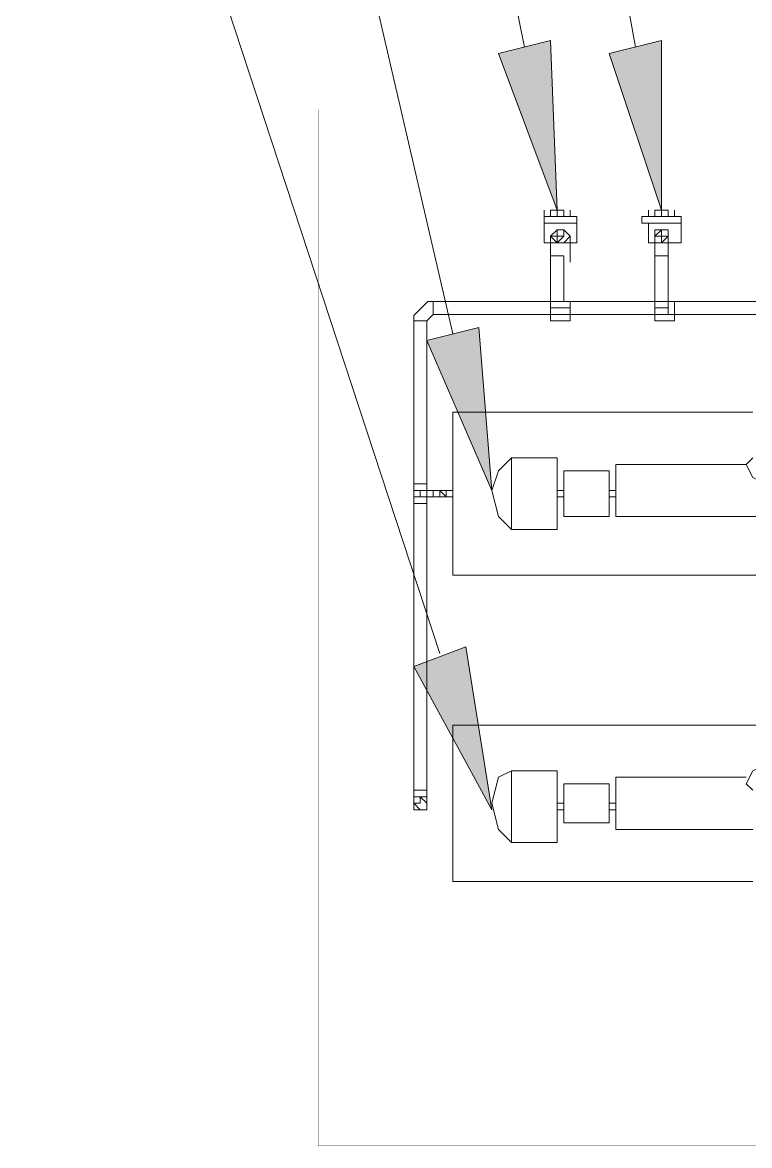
# Model space of a CAD drawing. Header units: inches. Extents: x -1128 to 651, y 96 to 845.
# Drawn here: x -1092.347 to -1089.181, y 717.567 to 722.46 of the extents above; entities that cross this region are included whole.
import ezdxf

# ---------------------------------------------------------------- set-up
doc = ezdxf.new("R2010")
doc.units = ezdxf.units.IN
doc.header["$MEASUREMENT"] = 0
for name, color, linetype, lineweight in [('Cables', 7, 'Continuous', 0), ('Equipment', 7, 'Continuous', 0), ('Layout', 6, 'Continuous', 18)]:
    doc.layers.add(name, color=color, linetype=linetype, lineweight=lineweight)
doc.layers.add('Layer 1', color=7, linetype='Continuous')

msp = doc.modelspace()

# ---------------------------------------------------------------- hatches: boundary and pattern name
at = {"layer": 'Layer 1', "lineweight": 0}
for points in [[(-1090.0469, 722.3809), (-1090.0185, 721.6426), (-1090.2741, 722.3242)], [(-1089.5641, 722.3809), (-1089.5641, 721.6426), (-1089.7913, 722.3242)], [(-1090.3592, 721.1314), (-1090.3025, 720.4214), (-1090.5865, 721.0745)], [(-1090.4161, 719.7398), (-1090.3025, 719.0298), (-1090.6433, 719.6545)]]:
    msp.add_hatch(color=0, dxfattribs=at).paths.add_polyline_path(points)

# ---------------------------------------------------------------- linework, layer by layer
at = {"layer": 'Cables', "color": 0, "linetype": 'Continuous', "lineweight": 0}
msp.add_line((-1090.5581, 721.1881), (-1090.5581, 721.2449), dxfattribs=at)
at = {"layer": 'Cables', "color": 0, "lineweight": 0}
for points in [[(-1090.0753, 721.6142), (-1090.0753, 721.6426)], [(-1090.0469, 721.6142), (-1090.0469, 721.6426)], [(-1090.0469, 721.6142), (-1090.0469, 721.6426)], [(-1090.0469, 721.6142), (-1090.0469, 721.6426)], [(-1090.0469, 721.6142), (-1090.0469, 721.6426)], [(-1090.0469, 721.6426), (-1090.0469, 721.6142)], [(-1090.0185, 721.6142), (-1090.0185, 721.6426)], [(-1090.0185, 721.6142), (-1090.0185, 721.6426)], [(-1090.0185, 721.6142), (-1090.0185, 721.6426)], [(-1090.0185, 721.6142), (-1090.0185, 721.6426)], [(-1089.99, 721.6426), (-1089.99, 721.6142)], [(-1089.99, 721.6142), (-1089.99, 721.6426)], [(-1089.9617, 721.6142), (-1089.9617, 721.6426)], [(-1089.9617, 721.6142), (-1089.9617, 721.6426)], [(-1089.9617, 721.6142), (-1089.9617, 721.6426)], [(-1089.9617, 721.6142), (-1089.9617, 721.6426)], [(-1089.9617, 721.6142), (-1089.9617, 721.6426)], [(-1089.6209, 721.6142), (-1089.6209, 721.6426)], [(-1089.5925, 721.6142), (-1089.5925, 721.6426)], [(-1089.5925, 721.6142), (-1089.5925, 721.6426)], [(-1089.5925, 721.6142), (-1089.5925, 721.6426)], [(-1089.5925, 721.6142), (-1089.5925, 721.6426)], [(-1089.5925, 721.6426), (-1089.5925, 721.6142)], [(-1089.5641, 721.6142), (-1089.5641, 721.6426)], [(-1089.5641, 721.6142), (-1089.5641, 721.6426)], [(-1089.5641, 721.6142), (-1089.5641, 721.6426)], [(-1089.5641, 721.6142), (-1089.5641, 721.6426)], [(-1089.5356, 721.6426), (-1089.5356, 721.6142)], [(-1089.5356, 721.6142), (-1089.5356, 721.6426)], [(-1089.5072, 721.6142), (-1089.5072, 721.6426)], [(-1089.5072, 721.6142), (-1089.5072, 721.6426)], [(-1089.5072, 721.6142), (-1089.5072, 721.6426)], [(-1089.5072, 721.6142), (-1089.5072, 721.6426)], [(-1089.5072, 721.6142), (-1089.5072, 721.6426)], [(-1089.99, 721.5289), (-1089.99, 721.5573), (-1090.0185, 721.5573), (-1090.0469, 721.5289), (-1090.0185, 721.5289), (-1090.0185, 721.5006), (-1089.99, 721.5289), (-1089.99, 721.5573), (-1090.0185, 721.5573), (-1090.0469, 721.5289), (-1090.0185, 721.5289), (-1090.0185, 721.5006), (-1089.99, 721.5289)], [(-1089.99, 721.5289), (-1089.99, 721.5573), (-1090.0185, 721.5573), (-1090.0469, 721.5289), (-1090.0185, 721.5289), (-1090.0185, 721.5006), (-1089.99, 721.5289), (-1089.99, 721.5573), (-1090.0185, 721.5573), (-1090.0469, 721.5289), (-1090.0185, 721.5289), (-1090.0185, 721.5006), (-1089.99, 721.5289)], [(-1089.99, 721.5289), (-1089.99, 721.5573), (-1090.0185, 721.5573), (-1090.0469, 721.5289), (-1090.0185, 721.5289), (-1090.0185, 721.5006), (-1089.99, 721.5289), (-1089.99, 721.5573), (-1090.0185, 721.5573), (-1090.0469, 721.5289), (-1090.0185, 721.5289), (-1090.0185, 721.5006), (-1089.99, 721.5289)], [(-1089.9617, 721.5289), (-1089.99, 721.5573), (-1090.0185, 721.5573), (-1090.0469, 721.5289), (-1090.0185, 721.5006), (-1089.99, 721.5006), (-1089.9617, 721.5289)], [(-1089.99, 721.5289), (-1089.99, 721.5573), (-1090.0185, 721.5573), (-1090.0469, 721.5289), (-1090.0185, 721.5289), (-1090.0185, 721.5006), (-1089.99, 721.5289)], [(-1090.0469, 721.5289), (-1090.0469, 721.4153)], [(-1089.99, 721.5289), (-1089.99, 721.5573), (-1090.0185, 721.5573), (-1090.0185, 721.5006), (-1089.99, 721.5289), (-1089.99, 721.5573), (-1090.0185, 721.5573), (-1090.0185, 721.5006), (-1089.99, 721.5289), (-1089.99, 721.5573), (-1090.0185, 721.5573), (-1090.0185, 721.5006), (-1089.99, 721.5289), (-1089.99, 721.5573), (-1090.0185, 721.5573), (-1090.0185, 721.5006), (-1089.99, 721.5289)], [(-1089.99, 721.5289), (-1089.99, 721.5573), (-1090.0185, 721.5573), (-1090.0185, 721.5289), (-1089.99, 721.5289), (-1089.99, 721.5573), (-1090.0185, 721.5573), (-1090.0185, 721.5289), (-1089.99, 721.5289), (-1089.99, 721.5573), (-1090.0185, 721.5573), (-1090.0185, 721.5289), (-1089.99, 721.5289), (-1089.99, 721.5573), (-1090.0185, 721.5573), (-1090.0185, 721.5289), (-1089.99, 721.5289)], [(-1089.9617, 721.4153), (-1089.9617, 721.5289)], [(-1089.5356, 721.5289), (-1089.5356, 721.5573), (-1089.5641, 721.5573), (-1089.5925, 721.5289), (-1089.5641, 721.5289), (-1089.5641, 721.5006), (-1089.5356, 721.5289), (-1089.5356, 721.5573), (-1089.5641, 721.5573), (-1089.5925, 721.5289), (-1089.5641, 721.5289), (-1089.5641, 721.5006), (-1089.5356, 721.5289)], [(-1089.5356, 721.5289), (-1089.5356, 721.5573), (-1089.5641, 721.5573), (-1089.5925, 721.5289), (-1089.5641, 721.5289), (-1089.5641, 721.5006), (-1089.5356, 721.5289), (-1089.5356, 721.5573), (-1089.5641, 721.5573), (-1089.5925, 721.5289), (-1089.5641, 721.5289), (-1089.5641, 721.5006), (-1089.5356, 721.5289), (-1089.5356, 721.5573), (-1089.5641, 721.5573), (-1089.5925, 721.5289), (-1089.5641, 721.5289), (-1089.5641, 721.5006), (-1089.5356, 721.5289), (-1089.5356, 721.5573), (-1089.5641, 721.5573), (-1089.5925, 721.5289), (-1089.5641, 721.5289), (-1089.5641, 721.5006), (-1089.5356, 721.5289)], [(-1089.5356, 721.5289), (-1089.5356, 721.5573), (-1089.5641, 721.5573), (-1089.5925, 721.5289), (-1089.5641, 721.5289), (-1089.5641, 721.5006), (-1089.5356, 721.5289), (-1089.5356, 721.5573), (-1089.5641, 721.5573), (-1089.5925, 721.5289), (-1089.5641, 721.5289), (-1089.5641, 721.5006), (-1089.5356, 721.5289)], [(-1089.5356, 721.5289), (-1089.5356, 721.5573), (-1089.5641, 721.5573), (-1089.5925, 721.5289), (-1089.5641, 721.5289), (-1089.5641, 721.5006), (-1089.5356, 721.5289), (-1089.5356, 721.5573), (-1089.5641, 721.5573), (-1089.5925, 721.5289), (-1089.5641, 721.5289), (-1089.5641, 721.5006), (-1089.5356, 721.5289)], [(-1089.5356, 721.5289), (-1089.5356, 721.5573), (-1089.5641, 721.5573), (-1089.5925, 721.5573), (-1089.5925, 721.5289), (-1089.5925, 721.5006), (-1089.5641, 721.5006), (-1089.5356, 721.5006), (-1089.5356, 721.5289)], [(-1089.5356, 721.5289), (-1089.5356, 721.5573), (-1089.5641, 721.5573), (-1089.5925, 721.5289), (-1089.5641, 721.5289), (-1089.5641, 721.5006), (-1089.5356, 721.5289), (-1089.5356, 721.4153)], [(-1089.5925, 721.5289), (-1089.5925, 721.4153)], [(-1089.5356, 721.5289), (-1089.5356, 721.5573), (-1089.5641, 721.5573), (-1089.5641, 721.5289), (-1089.5356, 721.5289), (-1089.5356, 721.5573), (-1089.5641, 721.5573), (-1089.5641, 721.5289), (-1089.5356, 721.5289), (-1089.5356, 721.5573), (-1089.5641, 721.5573), (-1089.5641, 721.5289), (-1089.5356, 721.5289), (-1089.5356, 721.5573), (-1089.5641, 721.5573), (-1089.5641, 721.5289), (-1089.5356, 721.5289)], [(-1090.0185, 721.4437), (-1090.0469, 721.4437), (-1089.99, 721.4437), (-1090.0185, 721.4437)], [(-1090.0469, 721.4437), (-1090.0469, 721.2449)], [(-1089.5925, 721.4437), (-1089.5925, 721.2449)], [(-1089.5641, 721.4437), (-1089.5925, 721.4437), (-1089.5356, 721.4437), (-1089.5641, 721.4437)], [(-1090.5581, 721.2165), (-1090.5581, 721.2449)], [(-1090.5581, 721.2165), (-1090.5581, 721.2449)], [(-1090.0469, 721.2449), (-1089.99, 721.2449), (-1090.0185, 721.2449)], [(-1090.0469, 721.2449), (-1089.9617, 721.2449)], [(-1090.0469, 721.2449), (-1090.0469, 721.2165)], [(-1089.9617, 721.2449), (-1089.9617, 721.2165)], [(-1089.5925, 721.2449), (-1089.5356, 721.2449), (-1089.5641, 721.2449)], [(-1089.5925, 721.2449), (-1089.5072, 721.2449)], [(-1089.5925, 721.2449), (-1089.5925, 721.2165)], [(-1089.5356, 721.2449), (-1089.5356, 721.2165)], [(-1090.5581, 721.1881), (-1090.5581, 721.2165)], [(-1090.5581, 721.2165), (-1090.5581, 721.1881)], [(-1090.5581, 721.1881), (-1090.0469, 721.1881)], [(-1090.5581, 721.1881), (-1064.4141, 721.1881)], [(-1089.9617, 721.1881), (-1089.5925, 721.1881)], [(-1090.6433, 720.4214), (-1090.6434, 721.1597)], [(-1090.5865, 720.4214), (-1090.5865, 721.1597)], [(-1090.0469, 721.1598), (-1089.9617, 721.1598)], [(-1089.5925, 721.1598), (-1089.5072, 721.1598)], [(-1090.6433, 720.3645), (-1090.6433, 720.4498)], [(-1090.5865, 720.4214), (-1090.5865, 720.4498)], [(-1090.5865, 720.3645), (-1090.5865, 720.4498)], [(-1090.6433, 719.0865), (-1090.6433, 720.3929)], [(-1090.5865, 720.4214), (-1090.6149, 720.4214)], [(-1090.5865, 720.3929), (-1090.6149, 720.3929)], [(-1090.5297, 720.4214), (-1090.5865, 720.4214)], [(-1090.5297, 720.3929), (-1090.5865, 720.3929)], [(-1090.5865, 719.0865), (-1090.5865, 720.3929)], [(-1090.5013, 720.4214), (-1090.5581, 720.4214)], [(-1090.5581, 720.3929), (-1090.5013, 720.3929)], [(-1090.4728, 720.4214), (-1090.5297, 720.4214), (-1090.5013, 720.3929), (-1090.4728, 720.3929), (-1090.4728, 720.4214)], [(-1090.4728, 720.4214), (-1090.5013, 720.4214), (-1090.5013, 720.3929), (-1090.4728, 720.3929), (-1090.4728, 720.4214), (-1090.5013, 720.4214), (-1090.5013, 720.3929), (-1090.4728, 720.3929), (-1090.4728, 720.4214)], [(-1090.4728, 720.4214), (-1090.5013, 720.4214), (-1090.5013, 720.3929), (-1090.4728, 720.3929), (-1090.4728, 720.4214)], [(-1090.6149, 719.1149), (-1090.6433, 719.1149), (-1090.5865, 719.1149), (-1090.6149, 719.1149)], [(-1090.6433, 719.1149), (-1090.6433, 719.0581)], [(-1090.5865, 719.0581), (-1090.5865, 719.0865), (-1090.6149, 719.0865), (-1090.6433, 719.0865), (-1090.6433, 719.0581), (-1090.6433, 719.0298), (-1090.6149, 719.0298), (-1090.5865, 719.0298), (-1090.5865, 719.0581)], [(-1090.6149, 719.0865), (-1090.5865, 719.0865), (-1090.6433, 719.0865), (-1090.6149, 719.0865)], [(-1090.5865, 719.0581), (-1090.6149, 719.0865), (-1090.6149, 719.0581), (-1090.6433, 719.0581), (-1090.6149, 719.0298), (-1090.5865, 719.0298), (-1090.5865, 719.0581)], [(-1090.5865, 719.0581), (-1090.6149, 719.0865), (-1090.6149, 719.0581), (-1090.6433, 719.0581), (-1090.6149, 719.0298), (-1090.5865, 719.0298), (-1090.5865, 719.0581), (-1090.6149, 719.0865), (-1090.6149, 719.0581), (-1090.6433, 719.0581), (-1090.6149, 719.0298), (-1090.5865, 719.0298), (-1090.5865, 719.0581)], [(-1090.5865, 719.0581), (-1090.5865, 719.1149)]]:
    msp.add_lwpolyline(points, dxfattribs=at)
at = {"layer": 'Cables', "color": 0, "linetype": 'Continuous', "lineweight": 0}
msp.add_lwpolyline([(-1090.5581, 721.2449), (-1090.5817, 721.2449), (-1090.6434, 721.1832), (-1090.6434, 721.1597), (-1090.6434, 721.1832), (-1090.5817, 721.2449)], close=True, dxfattribs=at)
msp.add_lwpolyline([(-1090.5865, 721.1597), (-1090.5581, 721.1881), (-1090.5865, 721.1597), (-1090.6434, 721.1597)], dxfattribs=at)
at = {"layer": 'Cables', "color": 0, "lineweight": 0}
for points, knots in [([(-1090.0753, 721.5857), (-1090.0753, 721.5857), (-1090.0753, 721.6142), (-1090.0753, 721.6142), (-1090.0753, 721.6142), (-1090.0753, 721.5857), (-1090.0753, 721.5857)], [0, 0, 0, 0, 1, 1, 1, 2, 2, 2, 2]), ([(-1090.0753, 721.6142), (-1090.0753, 721.6142), (-1090.0753, 721.5857), (-1090.0753, 721.5857), (-1090.0753, 721.5857), (-1090.0753, 721.6142), (-1090.0753, 721.6142), (-1090.0753, 721.6142), (-1089.9333, 721.6142), (-1089.9333, 721.6142), (-1089.9333, 721.6142), (-1090.0753, 721.6142), (-1090.0753, 721.6142)], [0, 0, 0, 0, 1, 1, 1, 2, 2, 2, 3, 3, 3, 4, 4, 4, 4]), ([(-1090.0753, 721.6142), (-1090.0753, 721.6142), (-1090.0185, 721.6142), (-1090.0185, 721.6142), (-1090.0185, 721.6142), (-1090.0753, 721.6142), (-1090.0753, 721.6142), (-1090.0753, 721.6142), (-1090.0185, 721.6142), (-1090.0185, 721.6142), (-1090.0185, 721.6142), (-1090.0753, 721.6142), (-1090.0753, 721.6142)], [0, 0, 0, 0, 1, 1, 1, 2, 2, 2, 3, 3, 3, 4, 4, 4, 4]), ([(-1090.0185, 721.6142), (-1090.0185, 721.6142), (-1090.0753, 721.6142), (-1090.0753, 721.6142), (-1090.0753, 721.6142), (-1090.0185, 721.6142), (-1090.0185, 721.6142)], [0, 0, 0, 0, 1, 1, 1, 2, 2, 2, 2]), ([(-1089.9617, 721.6142), (-1089.9617, 721.6142), (-1090.0469, 721.6142), (-1090.0469, 721.6142), (-1090.0469, 721.6142), (-1089.9617, 721.6142), (-1089.9617, 721.6142)], [0, 0, 0, 0, 1, 1, 1, 2, 2, 2, 2]), ([(-1090.0185, 721.6142), (-1090.0185, 721.6142), (-1090.0469, 721.6142), (-1090.0469, 721.6142), (-1090.0469, 721.6142), (-1090.0185, 721.6142), (-1090.0185, 721.6142)], [0, 0, 0, 0, 1, 1, 1, 2, 2, 2, 2]), ([(-1090.0469, 721.6142), (-1090.0469, 721.6142), (-1089.9617, 721.6142), (-1089.9617, 721.6142), (-1089.9617, 721.6142), (-1090.0469, 721.6142), (-1090.0469, 721.6142), (-1090.0469, 721.6142), (-1089.9617, 721.6142), (-1089.9617, 721.6142), (-1089.9617, 721.6142), (-1090.0469, 721.6142), (-1090.0469, 721.6142)], [0, 0, 0, 0, 1, 1, 1, 2, 2, 2, 3, 3, 3, 4, 4, 4, 4]), ([(-1090.0469, 721.6142), (-1090.0469, 721.6142), (-1090.0185, 721.6142), (-1090.0185, 721.6142), (-1090.0185, 721.6142), (-1090.0469, 721.6142), (-1090.0469, 721.6142), (-1090.0469, 721.6142), (-1090.0185, 721.6142), (-1090.0185, 721.6142), (-1090.0185, 721.6142), (-1090.0469, 721.6142), (-1090.0469, 721.6142)], [0, 0, 0, 0, 1, 1, 1, 2, 2, 2, 3, 3, 3, 4, 4, 4, 4]), ([(-1090.0469, 721.6142), (-1090.0469, 721.6142), (-1090.0185, 721.6142), (-1090.0185, 721.6142), (-1090.0185, 721.6142), (-1090.0469, 721.6142), (-1090.0469, 721.6142)], [0, 0, 0, 0, 1, 1, 1, 2, 2, 2, 2]), ([(-1089.9617, 721.6142), (-1089.9617, 721.6142), (-1090.0469, 721.6142), (-1090.0469, 721.6142), (-1090.0469, 721.6142), (-1089.9617, 721.6142), (-1089.9617, 721.6142)], [0, 0, 0, 0, 1, 1, 1, 2, 2, 2, 2]), ([(-1090.0469, 721.6142), (-1090.0469, 721.6142), (-1089.9617, 721.6142), (-1089.9617, 721.6142), (-1089.9617, 721.6142), (-1090.0469, 721.6142), (-1090.0469, 721.6142), (-1090.0469, 721.6142), (-1089.9617, 721.6142), (-1089.9617, 721.6142), (-1089.9617, 721.6142), (-1090.0469, 721.6142), (-1090.0469, 721.6142)], [0, 0, 0, 0, 1, 1, 1, 2, 2, 2, 3, 3, 3, 4, 4, 4, 4]), ([(-1090.0469, 721.6142), (-1090.0469, 721.6142), (-1089.9617, 721.6142), (-1089.9617, 721.6142), (-1089.9617, 721.6142), (-1090.0469, 721.6142), (-1090.0469, 721.6142), (-1090.0469, 721.6142), (-1089.9617, 721.6142), (-1089.9617, 721.6142), (-1089.9617, 721.6142), (-1090.0469, 721.6142), (-1090.0469, 721.6142)], [0, 0, 0, 0, 1, 1, 1, 2, 2, 2, 3, 3, 3, 4, 4, 4, 4]), ([(-1089.99, 721.6142), (-1089.99, 721.6142), (-1089.9617, 721.6142), (-1089.9617, 721.6142), (-1089.9617, 721.6142), (-1089.99, 721.6142), (-1089.99, 721.6142), (-1089.99, 721.6142), (-1089.9617, 721.6142), (-1089.9617, 721.6142), (-1089.9617, 721.6142), (-1089.99, 721.6142), (-1089.99, 721.6142), (-1089.99, 721.6142), (-1089.9617, 721.6142), (-1089.9617, 721.6142), (-1089.9617, 721.6142), (-1089.99, 721.6142), (-1089.99, 721.6142), (-1089.99, 721.6142), (-1090.0469, 721.6142), (-1090.0469, 721.6142), (-1090.0469, 721.6142), (-1089.99, 721.6142), (-1089.99, 721.6142)], [0, 0, 0, 0, 1, 1, 1, 2, 2, 2, 3, 3, 3, 4, 4, 4, 5, 5, 5, 6, 6, 6, 7, 7, 7, 8, 8, 8, 8]), ([(-1089.9333, 721.5857), (-1089.9333, 721.5857), (-1089.9333, 721.6142), (-1089.9333, 721.6142), (-1089.9333, 721.6142), (-1089.9333, 721.5857), (-1089.9333, 721.5857)], [0, 0, 0, 0, 1, 1, 1, 2, 2, 2, 2]), ([(-1089.6492, 721.5857), (-1089.6492, 721.5857), (-1089.6492, 721.6142), (-1089.6492, 721.6142), (-1089.6492, 721.6142), (-1089.6492, 721.5857), (-1089.6492, 721.5857)], [0, 0, 0, 0, 1, 1, 1, 2, 2, 2, 2]), ([(-1089.6492, 721.6142), (-1089.6492, 721.6142), (-1089.6492, 721.5857), (-1089.6492, 721.5857), (-1089.6492, 721.5857), (-1089.6492, 721.6142), (-1089.6492, 721.6142), (-1089.6492, 721.6142), (-1089.4789, 721.6142), (-1089.4789, 721.6142), (-1089.4789, 721.6142), (-1089.6492, 721.6142), (-1089.6492, 721.6142)], [0, 0, 0, 0, 1, 1, 1, 2, 2, 2, 3, 3, 3, 4, 4, 4, 4]), ([(-1089.6209, 721.6142), (-1089.6209, 721.6142), (-1089.5641, 721.6142), (-1089.5641, 721.6142), (-1089.5641, 721.6142), (-1089.6209, 721.6142), (-1089.6209, 721.6142), (-1089.6209, 721.6142), (-1089.5641, 721.6142), (-1089.5641, 721.6142), (-1089.5641, 721.6142), (-1089.6209, 721.6142), (-1089.6209, 721.6142)], [0, 0, 0, 0, 1, 1, 1, 2, 2, 2, 3, 3, 3, 4, 4, 4, 4]), ([(-1089.5641, 721.6142), (-1089.5641, 721.6142), (-1089.6209, 721.6142), (-1089.6209, 721.6142), (-1089.6209, 721.6142), (-1089.5641, 721.6142), (-1089.5641, 721.6142)], [0, 0, 0, 0, 1, 1, 1, 2, 2, 2, 2]), ([(-1089.5072, 721.6142), (-1089.5072, 721.6142), (-1089.5925, 721.6142), (-1089.5925, 721.6142), (-1089.5925, 721.6142), (-1089.5072, 721.6142), (-1089.5072, 721.6142)], [0, 0, 0, 0, 1, 1, 1, 2, 2, 2, 2]), ([(-1089.5641, 721.6142), (-1089.5641, 721.6142), (-1089.5925, 721.6142), (-1089.5925, 721.6142), (-1089.5925, 721.6142), (-1089.5641, 721.6142), (-1089.5641, 721.6142)], [0, 0, 0, 0, 1, 1, 1, 2, 2, 2, 2]), ([(-1089.5925, 721.6142), (-1089.5925, 721.6142), (-1089.5072, 721.6142), (-1089.5072, 721.6142), (-1089.5072, 721.6142), (-1089.5925, 721.6142), (-1089.5925, 721.6142), (-1089.5925, 721.6142), (-1089.5072, 721.6142), (-1089.5072, 721.6142), (-1089.5072, 721.6142), (-1089.5925, 721.6142), (-1089.5925, 721.6142)], [0, 0, 0, 0, 1, 1, 1, 2, 2, 2, 3, 3, 3, 4, 4, 4, 4]), ([(-1089.5925, 721.6142), (-1089.5925, 721.6142), (-1089.5641, 721.6142), (-1089.5641, 721.6142), (-1089.5641, 721.6142), (-1089.5925, 721.6142), (-1089.5925, 721.6142), (-1089.5925, 721.6142), (-1089.5641, 721.6142), (-1089.5641, 721.6142), (-1089.5641, 721.6142), (-1089.5925, 721.6142), (-1089.5925, 721.6142)], [0, 0, 0, 0, 1, 1, 1, 2, 2, 2, 3, 3, 3, 4, 4, 4, 4]), ([(-1089.5925, 721.6142), (-1089.5925, 721.6142), (-1089.5641, 721.6142), (-1089.5641, 721.6142), (-1089.5641, 721.6142), (-1089.5925, 721.6142), (-1089.5925, 721.6142)], [0, 0, 0, 0, 1, 1, 1, 2, 2, 2, 2]), ([(-1089.5072, 721.6142), (-1089.5072, 721.6142), (-1089.5925, 721.6142), (-1089.5925, 721.6142), (-1089.5925, 721.6142), (-1089.5072, 721.6142), (-1089.5072, 721.6142)], [0, 0, 0, 0, 1, 1, 1, 2, 2, 2, 2]), ([(-1089.5925, 721.6142), (-1089.5925, 721.6142), (-1089.5072, 721.6142), (-1089.5072, 721.6142), (-1089.5072, 721.6142), (-1089.5925, 721.6142), (-1089.5925, 721.6142), (-1089.5925, 721.6142), (-1089.5072, 721.6142), (-1089.5072, 721.6142), (-1089.5072, 721.6142), (-1089.5925, 721.6142), (-1089.5925, 721.6142)], [0, 0, 0, 0, 1, 1, 1, 2, 2, 2, 3, 3, 3, 4, 4, 4, 4]), ([(-1089.5925, 721.6142), (-1089.5925, 721.6142), (-1089.5072, 721.6142), (-1089.5072, 721.6142), (-1089.5072, 721.6142), (-1089.5925, 721.6142), (-1089.5925, 721.6142), (-1089.5925, 721.6142), (-1089.5072, 721.6142), (-1089.5072, 721.6142), (-1089.5072, 721.6142), (-1089.5925, 721.6142), (-1089.5925, 721.6142)], [0, 0, 0, 0, 1, 1, 1, 2, 2, 2, 3, 3, 3, 4, 4, 4, 4]), ([(-1089.5356, 721.6142), (-1089.5356, 721.6142), (-1089.5072, 721.6142), (-1089.5072, 721.6142), (-1089.5072, 721.6142), (-1089.5356, 721.6142), (-1089.5356, 721.6142), (-1089.5356, 721.6142), (-1089.5072, 721.6142), (-1089.5072, 721.6142), (-1089.5072, 721.6142), (-1089.5356, 721.6142), (-1089.5356, 721.6142), (-1089.5356, 721.6142), (-1089.5072, 721.6142), (-1089.5072, 721.6142), (-1089.5072, 721.6142), (-1089.5356, 721.6142), (-1089.5356, 721.6142), (-1089.5356, 721.6142), (-1089.5925, 721.6142), (-1089.5925, 721.6142), (-1089.5925, 721.6142), (-1089.5356, 721.6142), (-1089.5356, 721.6142)], [0, 0, 0, 0, 1, 1, 1, 2, 2, 2, 3, 3, 3, 4, 4, 4, 5, 5, 5, 6, 6, 6, 7, 7, 7, 8, 8, 8, 8]), ([(-1089.4789, 721.5857), (-1089.4789, 721.5857), (-1089.4789, 721.6142), (-1089.4789, 721.6142), (-1089.4789, 721.6142), (-1089.4789, 721.5857), (-1089.4789, 721.5857)], [0, 0, 0, 0, 1, 1, 1, 2, 2, 2, 2]), ([(-1090.0753, 721.5857), (-1090.0753, 721.5857), (-1090.0753, 721.5006), (-1090.0753, 721.5006), (-1090.0753, 721.5006), (-1090.0753, 721.5857), (-1090.0753, 721.5857)], [0, 0, 0, 0, 1, 1, 1, 2, 2, 2, 2]), ([(-1090.0753, 721.5857), (-1090.0753, 721.5857), (-1089.9333, 721.5857), (-1089.9333, 721.5857), (-1089.9333, 721.5857), (-1090.0753, 721.5857), (-1090.0753, 721.5857)], [0, 0, 0, 0, 1, 1, 1, 2, 2, 2, 2]), ([(-1090.0753, 721.5006), (-1090.0753, 721.5006), (-1090.0753, 721.5857), (-1090.0753, 721.5857), (-1090.0753, 721.5857), (-1090.0753, 721.5006), (-1090.0753, 721.5006)], [0, 0, 0, 0, 1, 1, 1, 2, 2, 2, 2]), ([(-1090.0753, 721.5857), (-1090.0753, 721.5857), (-1089.9333, 721.5857), (-1089.9333, 721.5857), (-1089.9333, 721.5857), (-1090.0753, 721.5857), (-1090.0753, 721.5857)], [0, 0, 0, 0, 1, 1, 1, 2, 2, 2, 2]), ([(-1089.9333, 721.5857), (-1089.9333, 721.5857), (-1090.0753, 721.5857), (-1090.0753, 721.5857), (-1090.0753, 721.5857), (-1089.9333, 721.5857), (-1089.9333, 721.5857)], [0, 0, 0, 0, 1, 1, 1, 2, 2, 2, 2]), ([(-1089.9333, 721.5857), (-1089.9333, 721.5857), (-1090.0753, 721.5857), (-1090.0753, 721.5857), (-1090.0753, 721.5857), (-1089.9333, 721.5857), (-1089.9333, 721.5857)], [0, 0, 0, 0, 1, 1, 1, 2, 2, 2, 2]), ([(-1089.9333, 721.5857), (-1089.9333, 721.5857), (-1089.9333, 721.5006), (-1089.9333, 721.5006), (-1089.9333, 721.5006), (-1089.9333, 721.5857), (-1089.9333, 721.5857)], [0, 0, 0, 0, 1, 1, 1, 2, 2, 2, 2]), ([(-1089.9333, 721.5006), (-1089.9333, 721.5006), (-1089.9333, 721.5857), (-1089.9333, 721.5857), (-1089.9333, 721.5857), (-1089.9333, 721.5006), (-1089.9333, 721.5006)], [0, 0, 0, 0, 1, 1, 1, 2, 2, 2, 2]), ([(-1089.6492, 721.5857), (-1089.6492, 721.5857), (-1089.4789, 721.5857), (-1089.4789, 721.5857), (-1089.4789, 721.5857), (-1089.6492, 721.5857), (-1089.6492, 721.5857)], [0, 0, 0, 0, 1, 1, 1, 2, 2, 2, 2]), ([(-1089.4789, 721.5857), (-1089.4789, 721.5857), (-1089.6492, 721.5857), (-1089.6492, 721.5857), (-1089.6492, 721.5857), (-1089.4789, 721.5857), (-1089.4789, 721.5857)], [0, 0, 0, 0, 1, 1, 1, 2, 2, 2, 2]), ([(-1089.6209, 721.5857), (-1089.6209, 721.5857), (-1089.6209, 721.5006), (-1089.6209, 721.5006), (-1089.6209, 721.5006), (-1089.6209, 721.5857), (-1089.6209, 721.5857)], [0, 0, 0, 0, 1, 1, 1, 2, 2, 2, 2]), ([(-1089.6209, 721.5006), (-1089.6209, 721.5006), (-1089.6209, 721.5857), (-1089.6209, 721.5857), (-1089.6209, 721.5857), (-1089.6209, 721.5006), (-1089.6209, 721.5006)], [0, 0, 0, 0, 1, 1, 1, 2, 2, 2, 2]), ([(-1089.6209, 721.5857), (-1089.6209, 721.5857), (-1089.4789, 721.5857), (-1089.4789, 721.5857), (-1089.4789, 721.5857), (-1089.6209, 721.5857), (-1089.6209, 721.5857)], [0, 0, 0, 0, 1, 1, 1, 2, 2, 2, 2]), ([(-1089.4789, 721.5857), (-1089.4789, 721.5857), (-1089.6209, 721.5857), (-1089.6209, 721.5857), (-1089.6209, 721.5857), (-1089.4789, 721.5857), (-1089.4789, 721.5857)], [0, 0, 0, 0, 1, 1, 1, 2, 2, 2, 2]), ([(-1089.4789, 721.5857), (-1089.4789, 721.5857), (-1089.4789, 721.5006), (-1089.4789, 721.5006), (-1089.4789, 721.5006), (-1089.4789, 721.5857), (-1089.4789, 721.5857)], [0, 0, 0, 0, 1, 1, 1, 2, 2, 2, 2]), ([(-1089.4789, 721.5006), (-1089.4789, 721.5006), (-1089.4789, 721.5857), (-1089.4789, 721.5857), (-1089.4789, 721.5857), (-1089.4789, 721.5006), (-1089.4789, 721.5006)], [0, 0, 0, 0, 1, 1, 1, 2, 2, 2, 2]), ([(-1090.0753, 721.5006), (-1090.0753, 721.5006), (-1089.9333, 721.5006), (-1089.9333, 721.5006), (-1089.9333, 721.5006), (-1090.0753, 721.5006), (-1090.0753, 721.5006)], [0, 0, 0, 0, 1, 1, 1, 2, 2, 2, 2]), ([(-1089.9333, 721.5006), (-1089.9333, 721.5006), (-1090.0753, 721.5006), (-1090.0753, 721.5006), (-1090.0753, 721.5006), (-1089.9333, 721.5006), (-1089.9333, 721.5006)], [0, 0, 0, 0, 1, 1, 1, 2, 2, 2, 2]), ([(-1089.6209, 721.5006), (-1089.6209, 721.5006), (-1089.4789, 721.5006), (-1089.4789, 721.5006), (-1089.4789, 721.5006), (-1089.6209, 721.5006), (-1089.6209, 721.5006)], [0, 0, 0, 0, 1, 1, 1, 2, 2, 2, 2]), ([(-1089.4789, 721.5006), (-1089.4789, 721.5006), (-1089.6209, 721.5006), (-1089.6209, 721.5006), (-1089.6209, 721.5006), (-1089.4789, 721.5006), (-1089.4789, 721.5006)], [0, 0, 0, 0, 1, 1, 1, 2, 2, 2, 2]), ([(-1089.99, 721.4437), (-1089.99, 721.4437), (-1090.0469, 721.4437), (-1090.0469, 721.4437), (-1090.0469, 721.4437), (-1089.99, 721.4437), (-1089.99, 721.4437)], [0, 0, 0, 0, 1, 1, 1, 2, 2, 2, 2]), ([(-1089.99, 721.2449), (-1089.99, 721.2449), (-1090.0469, 721.2449), (-1090.0469, 721.2449), (-1090.0469, 721.2449), (-1089.99, 721.2449), (-1089.99, 721.2449), (-1089.99, 721.2449), (-1089.99, 721.4437), (-1089.99, 721.4437)], [0, 0, 0, 0, 1, 1, 1, 2, 2, 2, 3, 3, 3, 3]), ([(-1089.5356, 721.2449), (-1089.5356, 721.2449), (-1089.5925, 721.2449), (-1089.5925, 721.2449), (-1089.5925, 721.2449), (-1089.5356, 721.2449), (-1089.5356, 721.2449), (-1089.5356, 721.2449), (-1089.5356, 721.4437), (-1089.5356, 721.4437)], [0, 0, 0, 0, 1, 1, 1, 2, 2, 2, 3, 3, 3, 3]), ([(-1089.5356, 721.4437), (-1089.5356, 721.4437), (-1089.5925, 721.4437), (-1089.5925, 721.4437), (-1089.5925, 721.4437), (-1089.5356, 721.4437), (-1089.5356, 721.4437)], [0, 0, 0, 0, 1, 1, 1, 2, 2, 2, 2]), ([(-1064.4536, 721.2449), (-1064.4536, 721.2449), (-1064.3906, 721.2449), (-1064.3906, 721.2449), (-1064.3906, 721.2449), (-1064.4536, 721.2449), (-1064.4536, 721.2449), (-1064.4536, 721.2449), (-1090.5581, 721.2449), (-1090.5581, 721.2449)], [0, 0, 0, 0, 1, 1, 1, 2, 2, 2, 3, 3, 3, 3]), ([(-1090.5581, 721.2449), (-1090.5581, 721.2449), (-1090.5581, 721.1881), (-1090.5581, 721.1881), (-1090.5581, 721.1881), (-1090.5581, 721.2449), (-1090.5581, 721.2449)], [0, 0, 0, 0, 1, 1, 1, 2, 2, 2, 2]), ([(-1090.0469, 721.2449), (-1090.0469, 721.2449), (-1090.0469, 721.1881), (-1090.0469, 721.1881), (-1090.0469, 721.1881), (-1090.0469, 721.2449), (-1090.0469, 721.2449), (-1090.0469, 721.2449), (-1090.5581, 721.2449), (-1090.5581, 721.2449)], [0, 0, 0, 0, 1, 1, 1, 2, 2, 2, 3, 3, 3, 3]), ([(-1090.5581, 721.1881), (-1090.5581, 721.1881), (-1090.5581, 721.2449), (-1090.5581, 721.2449), (-1090.5581, 721.2449), (-1090.5581, 721.1881), (-1090.5581, 721.1881)], [0, 0, 0, 0, 1, 1, 1, 2, 2, 2, 2]), ([(-1090.5581, 721.1881), (-1090.5581, 721.1881), (-1090.5581, 721.2449), (-1090.5581, 721.2449), (-1090.5581, 721.2449), (-1090.5581, 721.1881), (-1090.5581, 721.1881)], [0, 0, 0, 0, 1, 1, 1, 2, 2, 2, 2]), ([(-1090.0469, 721.2449), (-1090.0469, 721.2449), (-1090.0469, 721.1598), (-1090.0469, 721.1598), (-1090.0469, 721.1598), (-1090.0469, 721.2449), (-1090.0469, 721.2449)], [0, 0, 0, 0, 1, 1, 1, 2, 2, 2, 2]), ([(-1090.0469, 721.2449), (-1090.0469, 721.2449), (-1089.9617, 721.2449), (-1089.9617, 721.2449), (-1089.9617, 721.2449), (-1090.0469, 721.2449), (-1090.0469, 721.2449)], [0, 0, 0, 0, 1, 1, 1, 2, 2, 2, 2]), ([(-1090.0469, 721.2449), (-1090.0469, 721.2449), (-1090.0469, 721.1881), (-1090.0469, 721.1881), (-1090.0469, 721.1881), (-1090.0469, 721.2449), (-1090.0469, 721.2449), (-1090.0469, 721.2449), (-1090.0185, 721.2449), (-1090.0185, 721.2449)], [0, 0, 0, 0, 1, 1, 1, 2, 2, 2, 3, 3, 3, 3]), ([(-1089.9617, 721.2449), (-1089.9617, 721.2449), (-1089.9617, 721.1598), (-1089.9617, 721.1598), (-1089.9617, 721.1598), (-1089.9617, 721.2449), (-1089.9617, 721.2449)], [0, 0, 0, 0, 1, 1, 1, 2, 2, 2, 2]), ([(-1089.9617, 721.2449), (-1089.9617, 721.2449), (-1089.9617, 721.1881), (-1089.9617, 721.1881), (-1089.9617, 721.1881), (-1089.9617, 721.2449), (-1089.9617, 721.2449)], [0, 0, 0, 0, 1, 1, 1, 2, 2, 2, 2]), ([(-1089.9617, 721.2449), (-1089.9617, 721.2449), (-1089.9617, 721.1881), (-1089.9617, 721.1881), (-1089.9617, 721.1881), (-1089.9617, 721.2449), (-1089.9617, 721.2449)], [0, 0, 0, 0, 1, 1, 1, 2, 2, 2, 2]), ([(-1089.5925, 721.2449), (-1089.5925, 721.2449), (-1089.5925, 721.1881), (-1089.5925, 721.1881), (-1089.5925, 721.1881), (-1089.5925, 721.2449), (-1089.5925, 721.2449), (-1089.5925, 721.2449), (-1089.9617, 721.2449), (-1089.9617, 721.2449)], [0, 0, 0, 0, 1, 1, 1, 2, 2, 2, 3, 3, 3, 3]), ([(-1089.5925, 721.2449), (-1089.5925, 721.2449), (-1089.5925, 721.1598), (-1089.5925, 721.1598), (-1089.5925, 721.1598), (-1089.5925, 721.2449), (-1089.5925, 721.2449)], [0, 0, 0, 0, 1, 1, 1, 2, 2, 2, 2]), ([(-1089.5925, 721.2449), (-1089.5925, 721.2449), (-1089.5356, 721.2449), (-1089.5356, 721.2449), (-1089.5356, 721.2449), (-1089.5925, 721.2449), (-1089.5925, 721.2449)], [0, 0, 0, 0, 1, 1, 1, 2, 2, 2, 2]), ([(-1089.5925, 721.2449), (-1089.5925, 721.2449), (-1089.5925, 721.1881), (-1089.5925, 721.1881), (-1089.5925, 721.1881), (-1089.5925, 721.2449), (-1089.5925, 721.2449), (-1089.5925, 721.2449), (-1089.5641, 721.2449), (-1089.5641, 721.2449)], [0, 0, 0, 0, 1, 1, 1, 2, 2, 2, 3, 3, 3, 3]), ([(-1089.5356, 721.2449), (-1089.5356, 721.2449), (-1089.5356, 721.1881), (-1089.5356, 721.1881), (-1089.5356, 721.1881), (-1089.5356, 721.2449), (-1089.5356, 721.2449)], [0, 0, 0, 0, 1, 1, 1, 2, 2, 2, 2]), ([(-1089.5356, 721.2449), (-1089.5356, 721.2449), (-1089.5356, 721.1881), (-1089.5356, 721.1881), (-1089.5356, 721.1881), (-1089.5356, 721.2449), (-1089.5356, 721.2449)], [0, 0, 0, 0, 1, 1, 1, 2, 2, 2, 2]), ([(-1089.5072, 721.2449), (-1089.5072, 721.2449), (-1089.5072, 721.1598), (-1089.5072, 721.1598), (-1089.5072, 721.1598), (-1089.5072, 721.2449), (-1089.5072, 721.2449)], [0, 0, 0, 0, 1, 1, 1, 2, 2, 2, 2]), ([(-1090.0469, 721.2165), (-1090.0469, 721.2165), (-1089.9617, 721.2165), (-1089.9617, 721.2165), (-1089.9617, 721.2165), (-1090.0469, 721.2165), (-1090.0469, 721.2165)], [0, 0, 0, 0, 1, 1, 1, 2, 2, 2, 2]), ([(-1089.5925, 721.2165), (-1089.5925, 721.2165), (-1089.5356, 721.2165), (-1089.5356, 721.2165), (-1089.5356, 721.2165), (-1089.5925, 721.2165), (-1089.5925, 721.2165)], [0, 0, 0, 0, 1, 1, 1, 2, 2, 2, 2]), ([(-1090.5865, 720.4498), (-1090.5865, 720.4498), (-1090.6433, 720.4498), (-1090.6433, 720.4498), (-1090.6433, 720.4498), (-1090.5865, 720.4498), (-1090.5865, 720.4498)], [0, 0, 0, 0, 1, 1, 1, 2, 2, 2, 2]), ([(-1090.5865, 720.4214), (-1090.5865, 720.4214), (-1090.6433, 720.4214), (-1090.6433, 720.4214), (-1090.6433, 720.4214), (-1090.5865, 720.4214), (-1090.5865, 720.4214)], [0, 0, 0, 0, 1, 1, 1, 2, 2, 2, 2]), ([(-1090.5865, 720.4214), (-1090.5865, 720.4214), (-1090.6433, 720.4214), (-1090.6433, 720.4214), (-1090.6433, 720.4214), (-1090.5865, 720.4214), (-1090.5865, 720.4214)], [0, 0, 0, 0, 1, 1, 1, 2, 2, 2, 2]), ([(-1090.5865, 720.3929), (-1090.5865, 720.3929), (-1090.6433, 720.3929), (-1090.6433, 720.3929), (-1090.6433, 720.3929), (-1090.5865, 720.3929), (-1090.5865, 720.3929), (-1090.5865, 720.3929), (-1090.5865, 720.4214), (-1090.5865, 720.4214), (-1090.5865, 720.4214), (-1090.5865, 720.3929), (-1090.5865, 720.3929)], [0, 0, 0, 0, 1, 1, 1, 2, 2, 2, 3, 3, 3, 4, 4, 4, 4]), ([(-1090.5865, 720.3929), (-1090.5865, 720.3929), (-1090.6433, 720.3929), (-1090.6433, 720.3929), (-1090.6433, 720.3929), (-1090.5865, 720.3929), (-1090.5865, 720.3929)], [0, 0, 0, 0, 1, 1, 1, 2, 2, 2, 2]), ([(-1090.6149, 720.3929), (-1090.6149, 720.3929), (-1090.6149, 720.4214), (-1090.6149, 720.4214), (-1090.6149, 720.4214), (-1090.6149, 720.3929), (-1090.6149, 720.3929)], [0, 0, 0, 0, 1, 1, 1, 2, 2, 2, 2]), ([(-1090.5865, 720.4214), (-1090.5865, 720.4214), (-1090.5865, 720.3929), (-1090.5865, 720.3929), (-1090.5865, 720.3929), (-1090.5865, 720.4214), (-1090.5865, 720.4214)], [0, 0, 0, 0, 1, 1, 1, 2, 2, 2, 2]), ([(-1090.5865, 720.3929), (-1090.5865, 720.3929), (-1090.5865, 720.4214), (-1090.5865, 720.4214), (-1090.5865, 720.4214), (-1090.5865, 720.3929), (-1090.5865, 720.3929)], [0, 0, 0, 0, 1, 1, 1, 2, 2, 2, 2]), ([(-1090.5581, 720.4214), (-1090.5581, 720.4214), (-1090.5581, 720.3929), (-1090.5581, 720.3929), (-1090.5581, 720.3929), (-1090.5581, 720.4214), (-1090.5581, 720.4214)], [0, 0, 0, 0, 1, 1, 1, 2, 2, 2, 2]), ([(-1090.5297, 720.4214), (-1090.5297, 720.4214), (-1090.5297, 720.3929), (-1090.5297, 720.3929), (-1090.5297, 720.3929), (-1090.5297, 720.4214), (-1090.5297, 720.4214)], [0, 0, 0, 0, 1, 1, 1, 2, 2, 2, 2]), ([(-1090.5297, 720.4214), (-1090.5297, 720.4214), (-1090.5297, 720.3929), (-1090.5297, 720.3929), (-1090.5297, 720.3929), (-1090.5297, 720.4214), (-1090.5297, 720.4214)], [0, 0, 0, 0, 1, 1, 1, 2, 2, 2, 2]), ([(-1090.5865, 720.3645), (-1090.5865, 720.3645), (-1090.6433, 720.3645), (-1090.6433, 720.3645), (-1090.6433, 720.3645), (-1090.5865, 720.3645), (-1090.5865, 720.3645)], [0, 0, 0, 0, 1, 1, 1, 2, 2, 2, 2]), ([(-1090.5865, 719.0865), (-1090.5865, 719.0865), (-1090.6433, 719.0865), (-1090.6433, 719.0865), (-1090.6433, 719.0865), (-1090.5865, 719.0865), (-1090.5865, 719.0865)], [0, 0, 0, 0, 1, 1, 1, 2, 2, 2, 2])]:
    msp.add_open_spline(points, degree=3, knots=knots, dxfattribs=at)
at = {"layer": 'Equipment', "color": 0}
for points in [[(-1090.4728, 720.7621), (-1089.1665, 720.7621)], [(-1090.4728, 720.7621), (-1089.1665, 720.7621)], [(-1090.3025, 720.4214), (-1090.2741, 720.5065), (-1090.2172, 720.5634)], [(-1090.2172, 720.5634), (-1090.0185, 720.5634)], [(-1089.1949, 720.5349), (-1089.7628, 720.5349)], [(-1089.1665, 720.5634), (-1089.1949, 720.5349), (-1089.1665, 720.4781), (-1089.1097, 720.4498), (-1089.0813, 720.4781), (-1089.0528, 720.5065)], [(-1090.3025, 720.4214), (-1090.2741, 720.3078), (-1090.2172, 720.2509)], [(-1090.0185, 720.4214), (-1089.99, 720.4214)], [(-1090.0185, 720.3929), (-1089.99, 720.3929)], [(-1089.7913, 720.4214), (-1089.7628, 720.4214)], [(-1089.7913, 720.3929), (-1089.7628, 720.3929)], [(-1089.0245, 720.3078), (-1089.7628, 720.3078)], [(-1090.2172, 720.2509), (-1090.0185, 720.2509)], [(-1089.0528, 719.1717), (-1089.0813, 719.2001), (-1089.1097, 719.2285), (-1089.1665, 719.2001), (-1089.1949, 719.1434), (-1089.1665, 719.1149)], [(-1090.3025, 719.0581), (-1090.2741, 719.1717), (-1090.2172, 719.2001)], [(-1090.2172, 719.2001), (-1090.0185, 719.2001)], [(-1089.1949, 719.1717), (-1089.7628, 719.1717)], [(-1090.3025, 719.0581), (-1090.2741, 718.9445), (-1090.2172, 718.8878)], [(-1090.0185, 719.0581), (-1089.99, 719.0581)], [(-1090.0185, 719.0298), (-1089.99, 719.0298)], [(-1089.7913, 719.0581), (-1089.7628, 719.0581)], [(-1089.7913, 719.0298), (-1089.7628, 719.0298)], [(-1089.1665, 718.9445), (-1089.7628, 718.9445)], [(-1090.2172, 718.8878), (-1090.0185, 718.8878)], [(-1089.1665, 718.7173), (-1090.4728, 718.7173)], [(-1089.1665, 718.7173), (-1090.4728, 718.7173)]]:
    msp.add_lwpolyline(points, dxfattribs=at)
for points, knots in [([(-1090.4728, 720.0521), (-1090.4728, 720.0521), (-1090.4728, 720.7621), (-1090.4728, 720.7621), (-1090.4728, 720.7621), (-1090.4728, 720.0521), (-1090.4728, 720.0521)], [0, 0, 0, 0, 1, 1, 1, 2, 2, 2, 2]), ([(-1090.2172, 720.5634), (-1090.2172, 720.5634), (-1090.2172, 720.2509), (-1090.2172, 720.2509), (-1090.2172, 720.2509), (-1090.2172, 720.5634), (-1090.2172, 720.5634)], [0, 0, 0, 0, 1, 1, 1, 2, 2, 2, 2]), ([(-1090.2172, 720.2509), (-1090.2172, 720.2509), (-1090.2172, 720.5634), (-1090.2172, 720.5634), (-1090.2172, 720.5634), (-1090.2172, 720.2509), (-1090.2172, 720.2509)], [0, 0, 0, 0, 1, 1, 1, 2, 2, 2, 2]), ([(-1090.0185, 720.5634), (-1090.0185, 720.5634), (-1090.0185, 720.2509), (-1090.0185, 720.2509), (-1090.0185, 720.2509), (-1090.0185, 720.5634), (-1090.0185, 720.5634)], [0, 0, 0, 0, 1, 1, 1, 2, 2, 2, 2]), ([(-1089.7628, 720.3078), (-1089.7628, 720.3078), (-1089.7628, 720.5349), (-1089.7628, 720.5349), (-1089.7628, 720.5349), (-1089.7628, 720.3078), (-1089.7628, 720.3078)], [0, 0, 0, 0, 1, 1, 1, 2, 2, 2, 2]), ([(-1089.99, 720.5065), (-1089.99, 720.5065), (-1089.7913, 720.5065), (-1089.7913, 720.5065), (-1089.7913, 720.5065), (-1089.99, 720.5065), (-1089.99, 720.5065)], [0, 0, 0, 0, 1, 1, 1, 2, 2, 2, 2]), ([(-1089.99, 720.3078), (-1089.99, 720.3078), (-1089.99, 720.5065), (-1089.99, 720.5065), (-1089.99, 720.5065), (-1089.99, 720.3078), (-1089.99, 720.3078), (-1089.99, 720.3078), (-1089.7913, 720.3078), (-1089.7913, 720.3078), (-1089.7913, 720.3078), (-1089.99, 720.3078), (-1089.99, 720.3078)], [0, 0, 0, 0, 1, 1, 1, 2, 2, 2, 3, 3, 3, 4, 4, 4, 4]), ([(-1089.7913, 720.5065), (-1089.7913, 720.5065), (-1089.7913, 720.3078), (-1089.7913, 720.3078), (-1089.7913, 720.3078), (-1089.7913, 720.5065), (-1089.7913, 720.5065)], [0, 0, 0, 0, 1, 1, 1, 2, 2, 2, 2]), ([(-1089.7628, 720.4214), (-1089.7628, 720.4214), (-1089.7628, 720.3929), (-1089.7628, 720.3929), (-1089.7628, 720.3929), (-1089.7628, 720.4214), (-1089.7628, 720.4214)], [0, 0, 0, 0, 1, 1, 1, 2, 2, 2, 2]), ([(-1088.8256, 720.0521), (-1088.8256, 720.0521), (-1090.4728, 720.0521), (-1090.4728, 720.0521), (-1090.4728, 720.0521), (-1088.8256, 720.0521), (-1088.8256, 720.0521)], [0, 0, 0, 0, 1, 1, 1, 2, 2, 2, 2]), ([(-1090.4728, 719.3989), (-1090.4728, 719.3989), (-1088.8256, 719.3989), (-1088.8256, 719.3989), (-1088.8256, 719.3989), (-1090.4728, 719.3989), (-1090.4728, 719.3989)], [0, 0, 0, 0, 1, 1, 1, 2, 2, 2, 2]), ([(-1090.2172, 719.2001), (-1090.2172, 719.2001), (-1090.2172, 718.8878), (-1090.2172, 718.8878), (-1090.2172, 718.8878), (-1090.2172, 719.2001), (-1090.2172, 719.2001)], [0, 0, 0, 0, 1, 1, 1, 2, 2, 2, 2]), ([(-1090.2172, 718.8878), (-1090.2172, 718.8878), (-1090.2172, 719.2001), (-1090.2172, 719.2001), (-1090.2172, 719.2001), (-1090.2172, 718.8878), (-1090.2172, 718.8878)], [0, 0, 0, 0, 1, 1, 1, 2, 2, 2, 2]), ([(-1090.0185, 719.2001), (-1090.0185, 719.2001), (-1090.0185, 718.8878), (-1090.0185, 718.8878), (-1090.0185, 718.8878), (-1090.0185, 719.2001), (-1090.0185, 719.2001)], [0, 0, 0, 0, 1, 1, 1, 2, 2, 2, 2]), ([(-1089.7628, 718.9445), (-1089.7628, 718.9445), (-1089.7628, 719.1717), (-1089.7628, 719.1717), (-1089.7628, 719.1717), (-1089.7628, 718.9445), (-1089.7628, 718.9445)], [0, 0, 0, 0, 1, 1, 1, 2, 2, 2, 2]), ([(-1089.99, 719.1434), (-1089.99, 719.1434), (-1089.7913, 719.1434), (-1089.7913, 719.1434), (-1089.7913, 719.1434), (-1089.99, 719.1434), (-1089.99, 719.1434), (-1089.99, 719.1434), (-1089.99, 718.9729), (-1089.99, 718.9729), (-1089.99, 718.9729), (-1089.99, 719.1434), (-1089.99, 719.1434)], [0, 0, 0, 0, 1, 1, 1, 2, 2, 2, 3, 3, 3, 4, 4, 4, 4]), ([(-1089.7913, 719.1434), (-1089.7913, 719.1434), (-1089.7913, 718.9729), (-1089.7913, 718.9729), (-1089.7913, 718.9729), (-1089.7913, 719.1434), (-1089.7913, 719.1434)], [0, 0, 0, 0, 1, 1, 1, 2, 2, 2, 2]), ([(-1089.7628, 719.0581), (-1089.7628, 719.0581), (-1089.7628, 719.0298), (-1089.7628, 719.0298), (-1089.7628, 719.0298), (-1089.7628, 719.0581), (-1089.7628, 719.0581)], [0, 0, 0, 0, 1, 1, 1, 2, 2, 2, 2]), ([(-1089.7913, 718.9729), (-1089.7913, 718.9729), (-1089.99, 718.9729), (-1089.99, 718.9729), (-1089.99, 718.9729), (-1089.7913, 718.9729), (-1089.7913, 718.9729)], [0, 0, 0, 0, 1, 1, 1, 2, 2, 2, 2])]:
    msp.add_open_spline(points, degree=3, knots=knots, dxfattribs=at)
at = {"layer": 'Layer 1', "color": 0, "lineweight": 5}
for points in [[(-1089.6777, 722.3525), (-1092.3472, 737.1205)], [(-1090.1605, 722.3525), (-1092.3472, 733.1729)]]:
    msp.add_lwpolyline(points, dxfattribs=at)
at = {"layer": 'Layer 1', "color": 0, "lineweight": 0}
for points in [[(-1090.4728, 721.1029), (-1092.3472, 729.197)], [(-1090.5297, 719.7113), (-1092.3472, 725.2493)], [(-1090.0469, 722.3809), (-1090.0185, 721.6426), (-1090.2741, 722.3242), (-1090.0469, 722.3809)], [(-1089.5641, 722.3809), (-1089.5641, 721.6426), (-1089.7913, 722.3242), (-1089.5641, 722.3809)], [(-1090.3592, 721.1314), (-1090.3025, 720.4214), (-1090.5865, 721.0745), (-1090.3592, 721.1314)], [(-1090.4161, 719.7398), (-1090.3025, 719.0298), (-1090.6433, 719.6545), (-1090.4161, 719.7398)]]:
    msp.add_lwpolyline(points, dxfattribs=at)
for points, knots in [([(-1089.9333, 721.6142), (-1089.9333, 721.6142), (-1090.0753, 721.6142), (-1090.0753, 721.6142), (-1090.0753, 721.6142), (-1089.9333, 721.6142), (-1089.9333, 721.6142)], [0, 0, 0, 0, 1, 1, 1, 2, 2, 2, 2]), ([(-1090.0469, 721.6426), (-1090.0469, 721.6426), (-1089.99, 721.6426), (-1089.99, 721.6426), (-1089.99, 721.6426), (-1090.0469, 721.6426), (-1090.0469, 721.6426), (-1090.0469, 721.6426), (-1089.99, 721.6426), (-1089.99, 721.6426), (-1089.99, 721.6426), (-1090.0469, 721.6426), (-1090.0469, 721.6426)], [0, 0, 0, 0, 1, 1, 1, 2, 2, 2, 3, 3, 3, 4, 4, 4, 4]), ([(-1089.9333, 721.6142), (-1089.9333, 721.6142), (-1089.9333, 721.5857), (-1089.9333, 721.5857), (-1089.9333, 721.5857), (-1089.9333, 721.6142), (-1089.9333, 721.6142)], [0, 0, 0, 0, 1, 1, 1, 2, 2, 2, 2]), ([(-1089.4789, 721.6142), (-1089.4789, 721.6142), (-1089.6492, 721.6142), (-1089.6492, 721.6142), (-1089.6492, 721.6142), (-1089.4789, 721.6142), (-1089.4789, 721.6142)], [0, 0, 0, 0, 1, 1, 1, 2, 2, 2, 2]), ([(-1089.5925, 721.6426), (-1089.5925, 721.6426), (-1089.5356, 721.6426), (-1089.5356, 721.6426), (-1089.5356, 721.6426), (-1089.5925, 721.6426), (-1089.5925, 721.6426), (-1089.5925, 721.6426), (-1089.5356, 721.6426), (-1089.5356, 721.6426), (-1089.5356, 721.6426), (-1089.5925, 721.6426), (-1089.5925, 721.6426)], [0, 0, 0, 0, 1, 1, 1, 2, 2, 2, 3, 3, 3, 4, 4, 4, 4]), ([(-1089.4789, 721.6142), (-1089.4789, 721.6142), (-1089.4789, 721.5857), (-1089.4789, 721.5857), (-1089.4789, 721.5857), (-1089.4789, 721.6142), (-1089.4789, 721.6142)], [0, 0, 0, 0, 1, 1, 1, 2, 2, 2, 2]), ([(-1090.4728, 718.7173), (-1090.4728, 718.7173), (-1090.4728, 719.3989), (-1090.4728, 719.3989), (-1090.4728, 719.3989), (-1090.4728, 718.7173), (-1090.4728, 718.7173)], [0, 0, 0, 0, 1, 1, 1, 2, 2, 2, 2])]:
    msp.add_open_spline(points, degree=3, knots=knots, dxfattribs=at)
at = {"layer": 'Layout', "const_width": 0.000902}
msp.add_lwpolyline([(-1091.0591, 722.0801), (-1091.0591, 717.5676), (-1085.6441, 717.5676), (-1085.6441, 722.0801), (-1091.0591, 722.0801)], dxfattribs=at)

doc.saveas('drawing.dxf')
